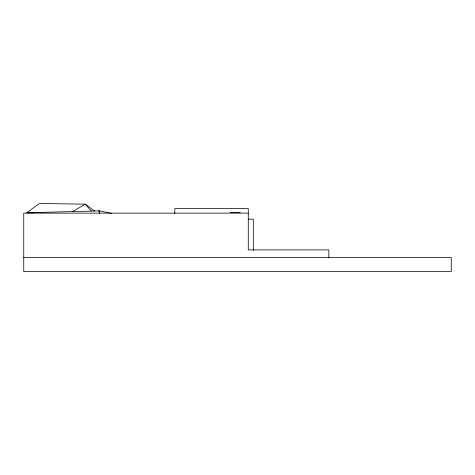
<?xml version="1.0" encoding="UTF-8"?>
<svg xmlns="http://www.w3.org/2000/svg" width="475" height="475" viewBox="0 0 475 475"><rect width="100%" height="100%" fill="white"/><g stroke="black" fill="none" stroke-linecap="round" stroke-linejoin="round"><path stroke-width="0.71" d="M34.123 212.853L26.772 212.741L39.389 203.466L85.251 204.173L94.739 211.054M72.568 211.553L85.251 204.173L91.42 211.179M98.177 211.149L99.625 210.87L111.839 213.447M26.772 212.741L99.625 210.87L99.625 213.815M230.155 212.634L240.225 212.634M248.277 213.132L23.75 213.132L23.75 271.534L451.25 271.534L451.25 257.438L23.75 257.438M248.277 219.177L253.312 219.177L253.312 250.444M328.825 257.824L328.825 249.886L248.277 249.886L248.277 208.602L174.776 208.602L174.776 213.714"/></g></svg>
